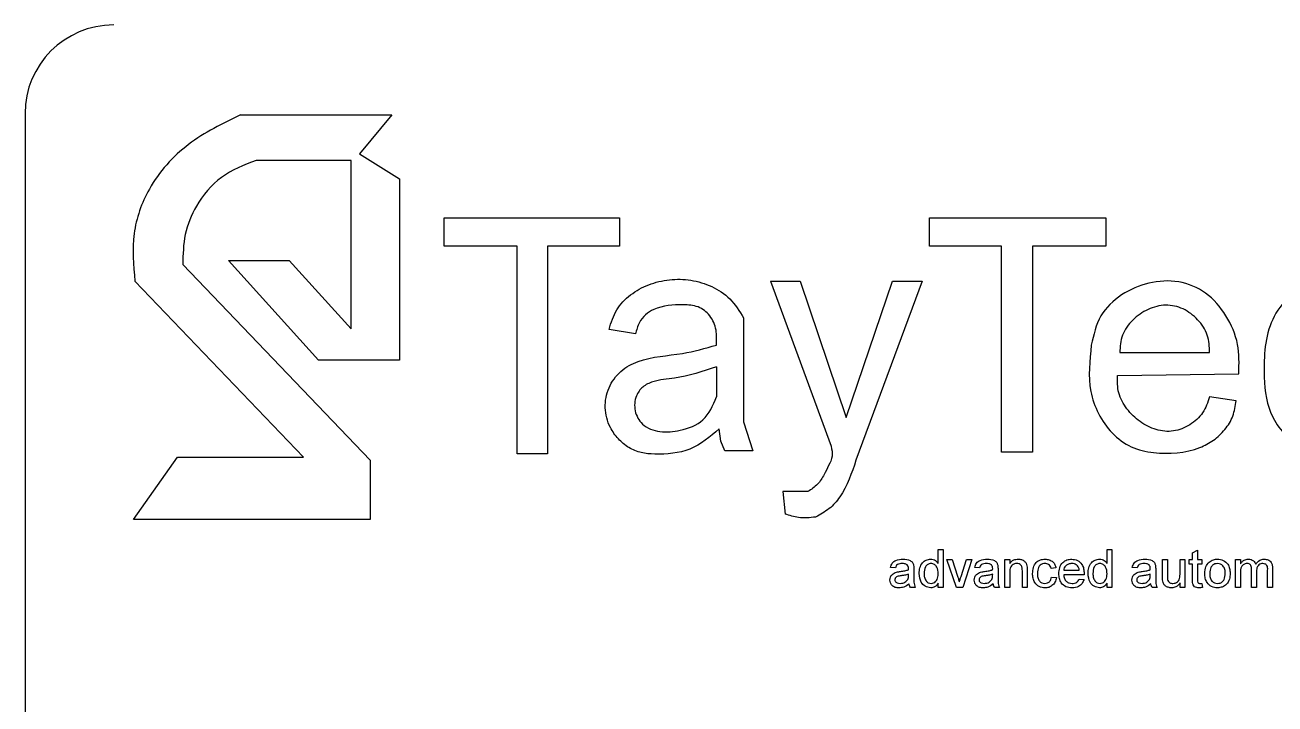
# Model space of a CAD drawing. Extents: x 75 to 2075, y 25 to 1460.
# Drawn here: x 587.9 to 644.3, y 1260.3 to 1290.9 of the extents above; entities that cross this region are included whole.
import ezdxf

# ---------------------------------------------------------------- set-up
doc = ezdxf.new("R2010")
doc.units = 0
doc.header["$LTSCALE"] = 5
doc.linetypes.add('SLD-KATı', pattern=[0])
doc.layers.get('0').update_dxf_attribs({"linetype": 'CONTINUOUS'})

msp = doc.modelspace()

# ---------------------------------------------------------------- linework, layer by layer
at = {"color": 7, "linetype": 'SLD-KATı'}
for p, q in [((587.915, 1286.934), (587.915, 1194.934)), ((597.638, 1286.875), (604.469, 1286.875)), ((604.469, 1286.875), (603, 1285.111)), ((602.625, 1284.821), (598.341, 1284.821)), ((602.625, 1277.216), (602.625, 1284.821)), ((603, 1285.111), (604.814, 1283.987)), ((604.814, 1283.987), (604.814, 1275.807)), ((606.826, 1282.221), (614.739, 1282.221)), ((606.826, 1280.945), (606.826, 1282.221)), ((614.739, 1282.221), (614.739, 1280.945)), ((628.716, 1282.221), (636.669, 1282.221)), ((628.716, 1280.945), (628.716, 1282.221)), ((636.669, 1282.221), (636.669, 1280.945)), ((610.123, 1280.945), (606.826, 1280.945)), ((610.123, 1271.572), (610.123, 1280.945)), ((611.493, 1280.945), (611.493, 1271.572)), ((614.739, 1280.945), (611.493, 1280.945)), ((631.971, 1280.945), (628.716, 1280.945)), ((631.971, 1271.647), (631.971, 1280.945)), ((633.361, 1280.945), (633.361, 1271.647)), ((636.669, 1280.945), (633.361, 1280.945)), ((595.031, 1280.121), (603.493, 1271.286)), ((597.091, 1280.3), (599.836, 1280.3)), ((601.154, 1275.807), (597.091, 1280.3)), ((599.836, 1280.3), (602.625, 1277.216)), ((600.483, 1271.423), (592.871, 1279.371)), ((621.54, 1279.371), (622.882, 1279.371)), ((621.54, 1279.371), (624.279, 1271.917)), ((622.882, 1279.371), (624.952, 1273.216)), ((624.952, 1273.216), (627.056, 1279.371)), ((628.38, 1279.371), (625.401, 1271.286)), ((627.056, 1279.371), (628.38, 1279.371)), ((620.331, 1277.714), (620.331, 1273.02)), ((615.459, 1276.989), (614.263, 1277.195)), ((637.301, 1276.143), (641.355, 1276.143)), ((604.814, 1275.807), (601.154, 1275.807)), ((619.107, 1275.505), (619.107, 1274.148)), ((637.198, 1275.115), (642.672, 1275.193)), ((642.553, 1273.974), (641.355, 1274.148)), ((620.331, 1273.02), (620.745, 1271.709)), ((619.309, 1272.15), (619.233, 1272.698)), ((619.479, 1271.709), (619.309, 1272.15)), ((620.745, 1271.709), (619.479, 1271.709)), ((633.361, 1271.647), (631.971, 1271.647)), ((592.816, 1268.616), (594.792, 1271.423)), ((594.792, 1271.423), (600.483, 1271.423)), ((603.493, 1271.286), (603.493, 1268.616)), ((611.493, 1271.572), (610.123, 1271.572)), ((622.097, 1269.873), (622.211, 1268.859)), ((623.237, 1269.873), (622.097, 1269.873)), ((603.493, 1268.616), (592.816, 1268.616)), ((629.109, 1267.26), (629.329, 1267.26)), ((629.109, 1266.628), (629.109, 1267.26)), ((629.329, 1267.26), (629.329, 1265.548)), ((636.726, 1267.26), (636.946, 1267.26)), ((636.726, 1266.628), (636.726, 1267.26)), ((636.946, 1267.26), (636.946, 1265.548)), ((640.59, 1267.104), (640.809, 1267.229)), ((640.59, 1266.799), (640.59, 1267.104)), ((640.809, 1267.229), (640.809, 1266.799)), ((629.504, 1266.799), (629.737, 1266.799)), ((629.939, 1265.548), (629.504, 1266.799)), ((629.737, 1266.799), (629.986, 1266.05)), ((630.141, 1266.036), (630.392, 1266.799)), ((630.624, 1266.799), (630.218, 1265.548)), ((630.392, 1266.799), (630.624, 1266.799)), ((632.117, 1266.799), (632.336, 1266.799)), ((632.117, 1265.548), (632.117, 1266.799)), ((632.336, 1266.799), (632.336, 1266.625)), ((639.229, 1266.799), (639.448, 1266.799)), ((639.229, 1266.028), (639.229, 1266.799)), ((639.448, 1266.799), (639.448, 1266.119)), ((640.019, 1266.799), (640.239, 1266.799)), ((640.019, 1266.142), (640.019, 1266.799)), ((640.239, 1266.799), (640.239, 1265.548)), ((640.436, 1266.799), (640.59, 1266.799)), ((640.436, 1266.602), (640.436, 1266.799)), ((640.59, 1266.602), (640.436, 1266.602)), ((640.59, 1265.9), (640.59, 1266.602)), ((640.809, 1266.799), (641.007, 1266.799)), ((640.809, 1266.602), (640.809, 1265.892)), ((641.007, 1266.602), (640.809, 1266.602)), ((641.007, 1266.799), (641.007, 1266.602)), ((642.524, 1266.799), (642.744, 1266.799)), ((642.524, 1265.548), (642.524, 1266.799)), ((642.744, 1266.799), (642.744, 1266.604)), ((627.178, 1266.426), (626.958, 1266.448)), ((627.769, 1266.077), (627.77, 1266.141)), ((628.012, 1266.359), (628.012, 1266.092)), ((630.975, 1266.426), (630.756, 1266.448)), ((631.567, 1266.077), (631.568, 1266.141)), ((631.809, 1266.359), (631.809, 1266.092)), ((632.336, 1266.219), (632.336, 1265.548)), ((632.907, 1265.548), (632.907, 1266.295)), ((633.126, 1266.314), (633.126, 1265.548)), ((634.422, 1266.426), (634.202, 1266.404)), ((634.224, 1266.009), (634.444, 1265.987)), ((634.773, 1266.317), (635.475, 1266.317)), ((635.694, 1266.119), (634.773, 1266.119)), ((638.087, 1266.426), (637.868, 1266.448)), ((638.679, 1266.077), (638.68, 1266.141)), ((638.922, 1266.359), (638.922, 1266.092)), ((642.744, 1266.186), (642.744, 1265.548)), ((643.249, 1265.548), (643.249, 1266.346)), ((643.468, 1266.262), (643.468, 1265.548)), ((643.973, 1265.548), (643.973, 1266.322)), ((644.193, 1266.403), (644.193, 1265.548)), ((628.078, 1265.548), (627.858, 1265.548)), ((629.109, 1265.548), (629.109, 1265.737)), ((629.329, 1265.548), (629.109, 1265.548)), ((630.218, 1265.548), (629.939, 1265.548)), ((631.875, 1265.548), (631.656, 1265.548)), ((632.336, 1265.548), (632.117, 1265.548)), ((633.126, 1265.548), (632.907, 1265.548)), ((635.473, 1265.921), (635.688, 1265.899)), ((636.726, 1265.548), (636.726, 1265.737)), ((636.946, 1265.548), (636.726, 1265.548)), ((638.987, 1265.548), (638.768, 1265.548)), ((640.019, 1265.548), (640.019, 1265.753)), ((640.239, 1265.548), (640.019, 1265.548)), ((641.007, 1265.729), (641.029, 1265.545)), ((642.744, 1265.548), (642.524, 1265.548)), ((643.468, 1265.548), (643.249, 1265.548)), ((644.193, 1265.548), (643.973, 1265.548))]:
    msp.add_line(p, q, dxfattribs=at)
msp.add_arc((591.915, 1286.934), 4, 90, 180, dxfattribs=at)
for points, knots in [([(597.638, 1286.875), (596.824, 1286.48), (595.2, 1285.693), (593.48, 1283.77), (592.686, 1281.52), (592.809, 1280.09), (592.871, 1279.371)], [0, 0, 0, 0, 0.279186, 0.55766, 0.777796, 1, 1, 1, 1]), ([(598.341, 1284.821), (597.793, 1284.607), (596.701, 1284.183), (595.638, 1282.892), (595.064, 1281.496), (595.042, 1280.578), (595.031, 1280.121)], [0, 0, 0, 0, 0.280803, 0.559014, 0.780481, 1, 1, 1, 1]), ([(614.263, 1277.195), (614.357, 1277.499), (614.542, 1278.1), (615.214, 1278.79), (616.042, 1279.249), (616.984, 1279.473), (617.965, 1279.454), (618.914, 1279.17), (619.779, 1278.602), (620.143, 1278.016), (620.331, 1277.714)], [0, 0, 0, 0, 0.1217614, 0.2401329, 0.3608849, 0.4847621, 0.6102364, 0.7360949, 0.8638777, 1, 1, 1, 1]), ([(642.672, 1275.193), (642.684, 1275.639), (642.707, 1276.555), (642.149, 1277.837), (641.259, 1278.905), (639.965, 1279.441), (638.597, 1279.35), (637.349, 1278.824), (636.321, 1277.845), (636.12, 1276.945), (636.017, 1276.485)], [0, 0, 0, 0, 0.122563, 0.251742, 0.37828, 0.500184, 0.624576, 0.748931, 0.871902, 1, 1, 1, 1]), ([(650.069, 1276.989), (649.968, 1277.404), (649.766, 1278.239), (648.799, 1279.208), (647.504, 1279.401), (646.226, 1279.393), (645.023, 1278.842), (643.915, 1277.475), (643.746, 1275.494), (643.908, 1273.67), (644.588, 1272.562), (645.336, 1271.937), (646.24, 1271.574), (647.206, 1271.506), (648.154, 1271.697), (649.101, 1272.186), (649.964, 1273.065), (650.096, 1273.921), (650.162, 1274.349)], [0, 0, 0, 0, 0.062352, 0.125293, 0.187194, 0.249774, 0.312389, 0.375103, 0.499793, 0.593028, 0.640063, 0.687227, 0.734471, 0.78126, 0.828084, 0.875083, 0.937493, 1, 1, 1, 1]), ([(619.107, 1276.485), (619.117, 1276.711), (619.136, 1277.174), (618.869, 1277.833), (618.292, 1278.274), (617.382, 1278.319), (616.538, 1278.263), (615.89, 1277.872), (615.583, 1277.489), (615.503, 1277.164), (615.459, 1276.989)], [0, 0, 0, 0, 0.122603, 0.251407, 0.371954, 0.495586, 0.739828, 0.819099, 0.902171, 1, 1, 1, 1]), ([(641.355, 1276.143), (641.344, 1276.413), (641.322, 1276.961), (640.845, 1277.661), (640.189, 1278.163), (639.365, 1278.354), (638.548, 1278.132), (637.868, 1277.649), (637.352, 1276.963), (637.317, 1276.413), (637.301, 1276.143)], [0, 0, 0, 0, 0.122341, 0.248026, 0.374019, 0.496818, 0.622214, 0.751281, 0.877786, 1, 1, 1, 1]), ([(619.233, 1272.698), (618.815, 1272.344), (617.979, 1271.636), (616.65, 1271.534), (615.714, 1271.599), (615.136, 1271.833), (614.659, 1272.238), (614.241, 1272.836), (614.016, 1273.654), (614.203, 1274.579), (614.746, 1275.346), (615.905, 1275.973), (617.443, 1276.009), (618.6, 1276.34), (619.107, 1276.485)], [0, 0, 0, 0, 0.124222, 0.248386, 0.295257, 0.341903, 0.389973, 0.438668, 0.509761, 0.58003, 0.650854, 0.720796, 0.87759, 1, 1, 1, 1]), ([(636.017, 1276.485), (635.943, 1275.782), (635.793, 1274.369), (636.638, 1272.694), (637.785, 1271.828), (639.173, 1271.523), (640.503, 1271.627), (641.553, 1272.166), (642.064, 1272.656), (642.447, 1273.268), (642.517, 1273.738), (642.553, 1273.974)], [0, 0, 0, 0, 0.186535, 0.374497, 0.469313, 0.561855, 0.749112, 0.811312, 0.87416, 0.936884, 1, 1, 1, 1]), ([(619.107, 1275.505), (618.487, 1275.297), (617.548, 1274.982), (616.381, 1274.924), (615.766, 1274.625), (615.49, 1274.249), (615.405, 1273.86), (615.423, 1273.511), (615.549, 1273.186), (615.861, 1272.766), (616.582, 1272.507), (617.538, 1272.615), (618.635, 1273.011), (618.947, 1273.761), (619.107, 1274.148)], [0, 0, 0, 0, 0.207085, 0.313603, 0.366846, 0.418989, 0.455273, 0.491973, 0.528439, 0.564634, 0.655681, 0.752667, 0.872553, 1, 1, 1, 1]), ([(619.107, 1275.505), (618.487, 1275.297), (617.548, 1274.982), (616.381, 1274.924), (615.766, 1274.625), (615.49, 1274.249), (615.405, 1273.86), (615.423, 1273.511), (615.549, 1273.186), (615.861, 1272.766), (616.582, 1272.507), (617.538, 1272.615), (618.635, 1273.011), (618.947, 1273.761), (619.107, 1274.148)], [0, 0, 0, 0, 0.207085, 0.313603, 0.366846, 0.418989, 0.455273, 0.491973, 0.528439, 0.564634, 0.655681, 0.752667, 0.872553, 1, 1, 1, 1]), ([(641.355, 1274.148), (641.27, 1273.898), (641.097, 1273.392), (640.484, 1272.848), (639.735, 1272.544), (638.917, 1272.623), (638.186, 1273), (637.601, 1273.578), (637.191, 1274.309), (637.196, 1274.849), (637.198, 1275.115)], [0, 0, 0, 0, 0.122511, 0.247592, 0.370889, 0.493123, 0.620302, 0.750042, 0.876908, 1, 1, 1, 1]), ([(624.279, 1271.917), (624.312, 1271.765), (624.376, 1271.461), (624.16, 1271.04), (623.96, 1270.616), (623.689, 1270.173), (623.389, 1269.974), (623.237, 1269.873)], [0, 0, 0, 0, 0.187401, 0.372785, 0.560356, 0.776657, 1, 1, 1, 1]), ([(625.401, 1271.286), (625.208, 1270.706), (624.939, 1269.898), (624.214, 1269.066), (623.793, 1268.836), (623.579, 1268.72)], [0, 0, 0, 0, 0.558696, 0.776999, 1, 1, 1, 1]), ([(623.579, 1268.72), (623.318, 1268.694), (622.851, 1268.647), (622.407, 1268.794), (622.211, 1268.859)], [0, 0, 0, 0, 0.558869, 1, 1, 1, 1]), ([(626.958, 1266.448), (626.978, 1266.516), (627.018, 1266.652), (627.235, 1266.804), (627.415, 1266.815), (627.525, 1266.821)], [0, 0, 0, 0, 0.280438, 0.559311, 1, 1, 1, 1]), ([(627.486, 1266.624), (627.448, 1266.623), (627.374, 1266.62), (627.27, 1266.587), (627.206, 1266.51), (627.187, 1266.454), (627.178, 1266.426)], [0, 0, 0, 0, 0.2808539, 0.5597319, 0.7795107, 1, 1, 1, 1]), ([(627.714, 1266.558), (627.674, 1266.581), (627.603, 1266.621), (627.522, 1266.623), (627.486, 1266.624)], [0, 0, 0, 0, 0.557857, 1, 1, 1, 1]), ([(627.525, 1266.821), (627.639, 1266.815), (627.799, 1266.807), (627.963, 1266.676), (627.988, 1266.59), (628.001, 1266.547)], [0, 0, 0, 0, 0.559262, 0.779242, 1, 1, 1, 1]), ([(627.77, 1266.39), (627.77, 1266.425), (627.768, 1266.487), (627.73, 1266.536), (627.714, 1266.558)], [0, 0, 0, 0, 0.5620021, 1, 1, 1, 1]), ([(628.001, 1266.547), (628.005, 1266.512), (628.012, 1266.45), (628.012, 1266.387), (628.012, 1266.359)], [0, 0, 0, 0, 0.559691, 1, 1, 1, 1]), ([(628.253, 1266.173), (628.259, 1266.26), (628.271, 1266.434), (628.379, 1266.659), (628.566, 1266.798), (628.703, 1266.814), (628.771, 1266.821)], [0, 0, 0, 0, 0.280983, 0.560428, 0.780129, 1, 1, 1, 1]), ([(628.786, 1266.624), (628.76, 1266.622), (628.708, 1266.618), (628.613, 1266.576), (628.486, 1266.438), (628.478, 1266.279), (628.473, 1266.173)], [0, 0, 0, 0, 0.125717, 0.251356, 0.501038, 1, 1, 1, 1]), ([(628.771, 1266.821), (628.809, 1266.819), (628.885, 1266.813), (629.01, 1266.751), (629.072, 1266.675), (629.109, 1266.628)], [0, 0, 0, 0, 0.2805568, 0.5608925, 1, 1, 1, 1]), ([(629.109, 1266.157), (629.104, 1266.266), (629.096, 1266.431), (628.963, 1266.573), (628.866, 1266.618), (628.812, 1266.622), (628.786, 1266.624)], [0, 0, 0, 0, 0.498969, 0.748709, 0.874291, 1, 1, 1, 1]), ([(630.756, 1266.448), (630.776, 1266.516), (630.816, 1266.652), (631.033, 1266.804), (631.212, 1266.815), (631.323, 1266.821)], [0, 0, 0, 0, 0.280438, 0.559311, 1, 1, 1, 1]), ([(631.283, 1266.624), (631.246, 1266.623), (631.171, 1266.62), (631.067, 1266.587), (631.004, 1266.51), (630.985, 1266.454), (630.975, 1266.426)], [0, 0, 0, 0, 0.280858, 0.559733, 0.77951, 1, 1, 1, 1]), ([(631.511, 1266.558), (631.472, 1266.581), (631.401, 1266.621), (631.319, 1266.623), (631.283, 1266.624)], [0, 0, 0, 0, 0.557861, 1, 1, 1, 1]), ([(631.323, 1266.821), (631.437, 1266.815), (631.596, 1266.807), (631.76, 1266.676), (631.786, 1266.59), (631.799, 1266.547)], [0, 0, 0, 0, 0.559259, 0.779242, 1, 1, 1, 1]), ([(631.568, 1266.39), (631.567, 1266.425), (631.566, 1266.487), (631.528, 1266.536), (631.511, 1266.558)], [0, 0, 0, 0, 0.562, 1, 1, 1, 1]), ([(631.799, 1266.547), (631.803, 1266.512), (631.809, 1266.45), (631.809, 1266.387), (631.809, 1266.359)], [0, 0, 0, 0, 0.5596897, 1, 1, 1, 1]), ([(632.336, 1266.625), (632.362, 1266.658), (632.413, 1266.724), (632.543, 1266.805), (632.651, 1266.815), (632.717, 1266.821)], [0, 0, 0, 0, 0.280585, 0.560821, 1, 1, 1, 1]), ([(632.656, 1266.624), (632.619, 1266.621), (632.546, 1266.615), (632.447, 1266.562), (632.342, 1266.436), (632.338, 1266.309), (632.336, 1266.219)], [0, 0, 0, 0, 0.1872657, 0.374372, 0.5605047, 1, 1, 1, 1]), ([(632.907, 1266.295), (632.907, 1266.34), (632.906, 1266.428), (632.861, 1266.549), (632.761, 1266.615), (632.691, 1266.621), (632.656, 1266.624)], [0, 0, 0, 0, 0.281714, 0.559765, 0.779589, 1, 1, 1, 1]), ([(632.717, 1266.821), (632.768, 1266.817), (632.87, 1266.809), (633.002, 1266.743), (633.084, 1266.636), (633.105, 1266.558), (633.115, 1266.519)], [0, 0, 0, 0, 0.280213, 0.559927, 0.779568, 1, 1, 1, 1]), ([(633.115, 1266.519), (633.119, 1266.481), (633.126, 1266.413), (633.126, 1266.344), (633.126, 1266.314)], [0, 0, 0, 0, 0.55985, 1, 1, 1, 1]), ([(633.368, 1266.169), (633.373, 1266.26), (633.385, 1266.441), (633.508, 1266.675), (633.715, 1266.8), (633.858, 1266.814), (633.929, 1266.821)], [0, 0, 0, 0, 0.280819, 0.559693, 0.779575, 1, 1, 1, 1]), ([(633.931, 1266.624), (633.891, 1266.621), (633.811, 1266.614), (633.706, 1266.55), (633.599, 1266.408), (633.592, 1266.271), (633.587, 1266.175)], [0, 0, 0, 0, 0.18708, 0.3738859, 0.5607336, 1, 1, 1, 1]), ([(633.929, 1266.821), (633.994, 1266.817), (634.124, 1266.808), (634.284, 1266.712), (634.384, 1266.575), (634.409, 1266.476), (634.422, 1266.426)], [0, 0, 0, 0, 0.280276, 0.559447, 0.779563, 1, 1, 1, 1]), ([(634.202, 1266.404), (634.191, 1266.438), (634.169, 1266.506), (634.098, 1266.579), (634.014, 1266.619), (633.959, 1266.622), (633.931, 1266.624)], [0, 0, 0, 0, 0.280266, 0.559503, 0.779673, 1, 1, 1, 1]), ([(634.553, 1266.163), (634.559, 1266.256), (634.57, 1266.441), (634.708, 1266.67), (634.913, 1266.803), (635.059, 1266.815), (635.132, 1266.821)], [0, 0, 0, 0, 0.280752, 0.559758, 0.779656, 1, 1, 1, 1]), ([(635.131, 1266.624), (635.082, 1266.62), (634.984, 1266.612), (634.866, 1266.536), (634.791, 1266.431), (634.779, 1266.355), (634.773, 1266.317)], [0, 0, 0, 0, 0.280168, 0.559696, 0.779586, 1, 1, 1, 1]), ([(635.395, 1266.519), (635.351, 1266.553), (635.273, 1266.615), (635.174, 1266.621), (635.131, 1266.624)], [0, 0, 0, 0, 0.558538, 1, 1, 1, 1]), ([(635.132, 1266.821), (635.222, 1266.811), (635.404, 1266.79), (635.597, 1266.607), (635.684, 1266.388), (635.691, 1266.246), (635.695, 1266.175)], [0, 0, 0, 0, 0.279369, 0.558367, 0.778875, 1, 1, 1, 1]), ([(635.475, 1266.317), (635.47, 1266.358), (635.459, 1266.433), (635.414, 1266.493), (635.395, 1266.519)], [0, 0, 0, 0, 0.560671, 1, 1, 1, 1]), ([(635.87, 1266.173), (635.876, 1266.26), (635.888, 1266.434), (635.997, 1266.659), (636.183, 1266.798), (636.32, 1266.814), (636.388, 1266.821)], [0, 0, 0, 0, 0.280983, 0.560429, 0.780129, 1, 1, 1, 1]), ([(636.403, 1266.624), (636.377, 1266.622), (636.325, 1266.618), (636.231, 1266.576), (636.103, 1266.438), (636.095, 1266.279), (636.09, 1266.173)], [0, 0, 0, 0, 0.12572, 0.251356, 0.501038, 1, 1, 1, 1]), ([(636.388, 1266.821), (636.426, 1266.819), (636.502, 1266.813), (636.627, 1266.751), (636.689, 1266.675), (636.726, 1266.628)], [0, 0, 0, 0, 0.2805593, 0.5608971, 1, 1, 1, 1]), ([(636.726, 1266.157), (636.721, 1266.266), (636.713, 1266.431), (636.58, 1266.573), (636.483, 1266.618), (636.429, 1266.622), (636.403, 1266.624)], [0, 0, 0, 0, 0.49897, 0.748709, 0.874288, 1, 1, 1, 1]), ([(637.868, 1266.448), (637.888, 1266.516), (637.928, 1266.652), (638.145, 1266.804), (638.325, 1266.815), (638.435, 1266.821)], [0, 0, 0, 0, 0.280438, 0.559311, 1, 1, 1, 1]), ([(638.395, 1266.624), (638.358, 1266.623), (638.283, 1266.62), (638.18, 1266.587), (638.116, 1266.51), (638.097, 1266.454), (638.087, 1266.426)], [0, 0, 0, 0, 0.280859, 0.55973, 0.77951, 1, 1, 1, 1]), ([(638.624, 1266.558), (638.584, 1266.581), (638.513, 1266.621), (638.432, 1266.623), (638.395, 1266.624)], [0, 0, 0, 0, 0.557857, 1, 1, 1, 1]), ([(638.435, 1266.821), (638.549, 1266.815), (638.709, 1266.807), (638.873, 1266.676), (638.898, 1266.59), (638.911, 1266.547)], [0, 0, 0, 0, 0.559259, 0.779242, 1, 1, 1, 1]), ([(638.68, 1266.39), (638.679, 1266.425), (638.678, 1266.487), (638.64, 1266.536), (638.624, 1266.558)], [0, 0, 0, 0, 0.5620021, 1, 1, 1, 1]), ([(638.911, 1266.547), (638.915, 1266.512), (638.922, 1266.45), (638.922, 1266.387), (638.922, 1266.359)], [0, 0, 0, 0, 0.5596897, 1, 1, 1, 1]), ([(641.139, 1266.174), (641.144, 1266.281), (641.152, 1266.473), (641.274, 1266.62), (641.327, 1266.684)], [0, 0, 0, 0, 0.5609819, 1, 1, 1, 1]), ([(641.327, 1266.684), (641.392, 1266.729), (641.508, 1266.809), (641.648, 1266.818), (641.71, 1266.821)], [0, 0, 0, 0, 0.559028, 1, 1, 1, 1]), ([(641.71, 1266.624), (641.67, 1266.62), (641.589, 1266.613), (641.485, 1266.548), (641.374, 1266.409), (641.365, 1266.271), (641.358, 1266.175)], [0, 0, 0, 0, 0.1871271, 0.3740262, 0.5610436, 1, 1, 1, 1]), ([(641.71, 1266.821), (641.8, 1266.812), (641.98, 1266.792), (642.175, 1266.616), (642.269, 1266.403), (642.276, 1266.262), (642.28, 1266.191)], [0, 0, 0, 0, 0.279555, 0.558589, 0.778994, 1, 1, 1, 1]), ([(642.061, 1266.181), (642.058, 1266.241), (642.053, 1266.36), (641.975, 1266.511), (641.851, 1266.609), (641.757, 1266.619), (641.71, 1266.624)], [0, 0, 0, 0, 0.281074, 0.560325, 0.780175, 1, 1, 1, 1]), ([(642.744, 1266.604), (642.767, 1266.638), (642.813, 1266.706), (642.931, 1266.799), (643.037, 1266.813), (643.101, 1266.821)], [0, 0, 0, 0, 0.280911, 0.561785, 1, 1, 1, 1]), ([(643.038, 1266.624), (642.988, 1266.617), (642.913, 1266.605), (642.832, 1266.543), (642.747, 1266.418), (642.745, 1266.289), (642.744, 1266.186)], [0, 0, 0, 0, 0.249207, 0.374841, 0.500552, 1, 1, 1, 1]), ([(643.249, 1266.346), (643.245, 1266.415), (643.241, 1266.501), (643.18, 1266.581), (643.122, 1266.618), (643.072, 1266.621), (643.038, 1266.624)], [0, 0, 0, 0, 0.498538, 0.624123, 0.749658, 1, 1, 1, 1]), ([(643.101, 1266.821), (643.142, 1266.819), (643.224, 1266.814), (643.328, 1266.759), (643.399, 1266.68), (643.422, 1266.619), (643.434, 1266.589)], [0, 0, 0, 0, 0.280185, 0.559542, 0.779686, 1, 1, 1, 1]), ([(643.434, 1266.589), (643.488, 1266.661), (643.586, 1266.79), (643.744, 1266.812), (643.813, 1266.821)], [0, 0, 0, 0, 0.560007, 1, 1, 1, 1]), ([(643.761, 1266.624), (643.728, 1266.621), (643.662, 1266.616), (643.574, 1266.567), (643.479, 1266.455), (643.473, 1266.342), (643.468, 1266.262)], [0, 0, 0, 0, 0.187267, 0.374334, 0.561197, 1, 1, 1, 1]), ([(643.973, 1266.322), (643.975, 1266.396), (643.976, 1266.489), (643.909, 1266.573), (643.85, 1266.614), (643.796, 1266.62), (643.761, 1266.624)], [0, 0, 0, 0, 0.499056, 0.624605, 0.750308, 1, 1, 1, 1]), ([(643.813, 1266.821), (643.874, 1266.817), (643.995, 1266.808), (644.134, 1266.694), (644.187, 1266.545), (644.191, 1266.45), (644.193, 1266.403)], [0, 0, 0, 0, 0.280304, 0.55823, 0.778708, 1, 1, 1, 1]), ([(626.936, 1265.88), (626.941, 1265.926), (626.95, 1266.019), (627.047, 1266.162), (627.159, 1266.207), (627.227, 1266.235)], [0, 0, 0, 0, 0.280457, 0.560959, 1, 1, 1, 1]), ([(627.44, 1266.073), (627.377, 1266.066), (627.299, 1266.058), (627.216, 1266.014), (627.183, 1265.981), (627.16, 1265.939), (627.157, 1265.908), (627.156, 1265.892)], [0, 0, 0, 0, 0.5002705, 0.6252904, 0.7502113, 0.8751022, 1, 1, 1, 1]), ([(627.227, 1266.235), (627.26, 1266.242), (627.32, 1266.255), (627.381, 1266.263), (627.407, 1266.266)], [0, 0, 0, 0, 0.5598988, 1, 1, 1, 1]), ([(627.407, 1266.266), (627.476, 1266.275), (627.598, 1266.291), (627.717, 1266.324), (627.769, 1266.339)], [0, 0, 0, 0, 0.5601783, 1, 1, 1, 1]), ([(627.77, 1266.141), (627.71, 1266.124), (627.601, 1266.093), (627.489, 1266.079), (627.44, 1266.073)], [0, 0, 0, 0, 0.559771, 1, 1, 1, 1]), ([(627.737, 1265.904), (627.748, 1265.935), (627.768, 1265.991), (627.769, 1266.051), (627.769, 1266.077)], [0, 0, 0, 0, 0.559192, 1, 1, 1, 1]), ([(627.769, 1266.339), (627.769, 1266.348), (627.77, 1266.365), (627.77, 1266.382), (627.77, 1266.39)], [0, 0, 0, 0, 0.55976, 1, 1, 1, 1]), ([(628.012, 1266.092), (628.012, 1266.029), (628.012, 1265.926), (628.017, 1265.783), (628.031, 1265.661), (628.062, 1265.586), (628.078, 1265.548)], [0, 0, 0, 0, 0.340202, 0.560344, 0.780147, 1, 1, 1, 1]), ([(628.772, 1265.526), (628.686, 1265.54), (628.513, 1265.569), (628.292, 1265.813), (628.268, 1266.036), (628.253, 1266.173)], [0, 0, 0, 0, 0.279613, 0.559923, 1, 1, 1, 1]), ([(628.473, 1266.173), (628.475, 1266.115), (628.48, 1266), (628.544, 1265.849), (628.658, 1265.744), (628.749, 1265.731), (628.794, 1265.724)], [0, 0, 0, 0, 0.281253, 0.560823, 0.780803, 1, 1, 1, 1]), ([(628.794, 1265.724), (628.832, 1265.728), (628.907, 1265.736), (629.001, 1265.804), (629.097, 1265.938), (629.104, 1266.067), (629.109, 1266.157)], [0, 0, 0, 0, 0.18672, 0.373544, 0.560543, 1, 1, 1, 1]), ([(629.986, 1266.05), (630.002, 1266.003), (630.03, 1265.92), (630.054, 1265.835), (630.064, 1265.798)], [0, 0, 0, 0, 0.559956, 1, 1, 1, 1]), ([(630.064, 1265.798), (630.077, 1265.843), (630.101, 1265.923), (630.129, 1266.001), (630.141, 1266.036)], [0, 0, 0, 0, 0.55999, 1, 1, 1, 1]), ([(630.734, 1265.88), (630.739, 1265.926), (630.748, 1266.019), (630.844, 1266.162), (630.956, 1266.207), (631.025, 1266.235)], [0, 0, 0, 0, 0.280457, 0.560957, 1, 1, 1, 1]), ([(631.238, 1266.073), (631.175, 1266.066), (631.097, 1266.058), (631.014, 1266.014), (630.98, 1265.981), (630.958, 1265.939), (630.955, 1265.908), (630.953, 1265.892)], [0, 0, 0, 0, 0.500269, 0.62529, 0.750211, 0.875101, 1, 1, 1, 1]), ([(631.025, 1266.235), (631.058, 1266.242), (631.118, 1266.255), (631.178, 1266.263), (631.205, 1266.266)], [0, 0, 0, 0, 0.559903, 1, 1, 1, 1]), ([(631.205, 1266.266), (631.274, 1266.275), (631.396, 1266.291), (631.515, 1266.324), (631.567, 1266.339)], [0, 0, 0, 0, 0.560178, 1, 1, 1, 1]), ([(631.568, 1266.141), (631.507, 1266.124), (631.399, 1266.093), (631.287, 1266.079), (631.238, 1266.073)], [0, 0, 0, 0, 0.5597635, 1, 1, 1, 1]), ([(631.534, 1265.904), (631.546, 1265.935), (631.566, 1265.991), (631.567, 1266.051), (631.567, 1266.077)], [0, 0, 0, 0, 0.55919, 1, 1, 1, 1]), ([(631.567, 1266.339), (631.567, 1266.348), (631.567, 1266.365), (631.568, 1266.382), (631.568, 1266.39)], [0, 0, 0, 0, 0.559759, 1, 1, 1, 1]), ([(631.809, 1266.092), (631.81, 1266.029), (631.81, 1265.926), (631.815, 1265.783), (631.829, 1265.661), (631.86, 1265.586), (631.875, 1265.548)], [0, 0, 0, 0, 0.340202, 0.560344, 0.780148, 1, 1, 1, 1]), ([(633.93, 1265.526), (633.839, 1265.536), (633.657, 1265.555), (633.463, 1265.737), (633.378, 1265.956), (633.371, 1266.098), (633.368, 1266.169)], [0, 0, 0, 0, 0.2796, 0.558349, 0.778833, 1, 1, 1, 1]), ([(633.587, 1266.175), (633.59, 1266.115), (633.594, 1265.997), (633.656, 1265.838), (633.782, 1265.738), (633.875, 1265.729), (633.922, 1265.724)], [0, 0, 0, 0, 0.28128, 0.560524, 0.78011, 1, 1, 1, 1]), ([(633.922, 1265.724), (633.965, 1265.728), (634.051, 1265.736), (634.182, 1265.832), (634.208, 1265.942), (634.224, 1266.009)], [0, 0, 0, 0, 0.28089, 0.560932, 1, 1, 1, 1]), ([(634.444, 1265.987), (634.427, 1265.918), (634.395, 1265.779), (634.261, 1265.625), (634.097, 1265.538), (633.986, 1265.53), (633.93, 1265.526)], [0, 0, 0, 0, 0.280206, 0.559503, 0.779578, 1, 1, 1, 1]), ([(635.143, 1265.526), (635.051, 1265.535), (634.866, 1265.551), (634.659, 1265.726), (634.565, 1265.947), (634.557, 1266.091), (634.553, 1266.163)], [0, 0, 0, 0, 0.2799443, 0.5586505, 0.7789728, 1, 1, 1, 1]), ([(634.773, 1266.119), (634.78, 1266.062), (634.793, 1265.949), (634.885, 1265.814), (635.013, 1265.735), (635.102, 1265.728), (635.147, 1265.724)], [0, 0, 0, 0, 0.280619, 0.559702, 0.779667, 1, 1, 1, 1]), ([(635.695, 1266.175), (635.695, 1266.165), (635.694, 1266.146), (635.694, 1266.127), (635.694, 1266.119)], [0, 0, 0, 0, 0.560043, 1, 1, 1, 1]), ([(636.389, 1265.526), (636.303, 1265.54), (636.13, 1265.569), (635.909, 1265.813), (635.885, 1266.036), (635.87, 1266.173)], [0, 0, 0, 0, 0.279613, 0.559924, 1, 1, 1, 1]), ([(636.09, 1266.173), (636.092, 1266.115), (636.097, 1266), (636.162, 1265.849), (636.275, 1265.744), (636.366, 1265.731), (636.412, 1265.724)], [0, 0, 0, 0, 0.281253, 0.560825, 0.780806, 1, 1, 1, 1]), ([(636.412, 1265.724), (636.449, 1265.728), (636.524, 1265.736), (636.618, 1265.804), (636.714, 1265.938), (636.722, 1266.067), (636.726, 1266.157)], [0, 0, 0, 0, 0.18672, 0.373544, 0.560544, 1, 1, 1, 1]), ([(637.846, 1265.88), (637.851, 1265.926), (637.86, 1266.019), (637.957, 1266.162), (638.069, 1266.207), (638.137, 1266.235)], [0, 0, 0, 0, 0.280456, 0.560955, 1, 1, 1, 1]), ([(638.35, 1266.073), (638.287, 1266.066), (638.209, 1266.058), (638.126, 1266.014), (638.093, 1265.981), (638.07, 1265.939), (638.067, 1265.908), (638.066, 1265.892)], [0, 0, 0, 0, 0.500269, 0.62529, 0.750212, 0.875101, 1, 1, 1, 1]), ([(638.137, 1266.235), (638.17, 1266.242), (638.23, 1266.255), (638.291, 1266.263), (638.317, 1266.266)], [0, 0, 0, 0, 0.5599, 1, 1, 1, 1]), ([(638.317, 1266.266), (638.386, 1266.275), (638.508, 1266.291), (638.627, 1266.324), (638.679, 1266.339)], [0, 0, 0, 0, 0.560178, 1, 1, 1, 1]), ([(638.68, 1266.141), (638.619, 1266.124), (638.511, 1266.093), (638.399, 1266.079), (638.35, 1266.073)], [0, 0, 0, 0, 0.5597635, 1, 1, 1, 1]), ([(638.647, 1265.904), (638.658, 1265.935), (638.678, 1265.991), (638.679, 1266.051), (638.679, 1266.077)], [0, 0, 0, 0, 0.559189, 1, 1, 1, 1]), ([(638.679, 1266.339), (638.679, 1266.348), (638.68, 1266.365), (638.68, 1266.382), (638.68, 1266.39)], [0, 0, 0, 0, 0.55976, 1, 1, 1, 1]), ([(638.922, 1266.092), (638.922, 1266.029), (638.922, 1265.926), (638.927, 1265.783), (638.941, 1265.661), (638.972, 1265.586), (638.987, 1265.548)], [0, 0, 0, 0, 0.340202, 0.560344, 0.780149, 1, 1, 1, 1]), ([(639.241, 1265.831), (639.237, 1265.868), (639.229, 1265.933), (639.229, 1265.999), (639.229, 1266.028)], [0, 0, 0, 0, 0.559923, 1, 1, 1, 1]), ([(639.448, 1266.119), (639.448, 1266.078), (639.448, 1266.004), (639.457, 1265.932), (639.461, 1265.899)], [0, 0, 0, 0, 0.560198, 1, 1, 1, 1]), ([(639.698, 1265.724), (639.735, 1265.728), (639.81, 1265.735), (639.911, 1265.79), (640.016, 1265.921), (640.018, 1266.051), (640.019, 1266.142)], [0, 0, 0, 0, 0.187121, 0.374241, 0.560887, 1, 1, 1, 1]), ([(641.71, 1265.526), (641.618, 1265.536), (641.435, 1265.555), (641.236, 1265.737), (641.149, 1265.959), (641.142, 1266.102), (641.139, 1266.174)], [0, 0, 0, 0, 0.279613, 0.558372, 0.778863, 1, 1, 1, 1]), ([(641.358, 1266.175), (641.361, 1266.114), (641.366, 1265.994), (641.44, 1265.837), (641.568, 1265.739), (641.663, 1265.729), (641.71, 1265.724)], [0, 0, 0, 0, 0.28107, 0.560393, 0.780146, 1, 1, 1, 1]), ([(642.28, 1266.191), (642.277, 1266.098), (642.271, 1265.912), (642.137, 1265.678), (641.929, 1265.548), (641.783, 1265.534), (641.71, 1265.526)], [0, 0, 0, 0, 0.281046, 0.559526, 0.779608, 1, 1, 1, 1]), ([(641.71, 1265.724), (641.751, 1265.727), (641.832, 1265.735), (641.937, 1265.803), (642.047, 1265.944), (642.055, 1266.083), (642.061, 1266.181)], [0, 0, 0, 0, 0.187027, 0.373931, 0.56097, 1, 1, 1, 1]), ([(627.346, 1265.526), (627.288, 1265.53), (627.174, 1265.536), (627.032, 1265.619), (626.948, 1265.745), (626.94, 1265.835), (626.936, 1265.88)], [0, 0, 0, 0, 0.280815, 0.559681, 0.779652, 1, 1, 1, 1]), ([(627.156, 1265.892), (627.158, 1265.872), (627.163, 1265.831), (627.201, 1265.78), (627.277, 1265.731), (627.347, 1265.727), (627.396, 1265.724)], [0, 0, 0, 0, 0.186507, 0.373417, 0.560592, 1, 1, 1, 1]), ([(627.792, 1265.702), (627.717, 1265.646), (627.584, 1265.547), (627.418, 1265.532), (627.346, 1265.526)], [0, 0, 0, 0, 0.559953, 1, 1, 1, 1]), ([(627.396, 1265.724), (627.473, 1265.733), (627.611, 1265.751), (627.698, 1265.857), (627.737, 1265.904)], [0, 0, 0, 0, 0.559794, 1, 1, 1, 1]), ([(627.858, 1265.548), (627.841, 1265.575), (627.81, 1265.622), (627.798, 1265.678), (627.792, 1265.702)], [0, 0, 0, 0, 0.559803, 1, 1, 1, 1]), ([(629.109, 1265.737), (629.089, 1265.704), (629.047, 1265.638), (628.936, 1265.546), (628.834, 1265.534), (628.772, 1265.526)], [0, 0, 0, 0, 0.281092, 0.561712, 1, 1, 1, 1]), ([(631.143, 1265.526), (631.086, 1265.53), (630.972, 1265.536), (630.83, 1265.619), (630.745, 1265.745), (630.738, 1265.835), (630.734, 1265.88)], [0, 0, 0, 0, 0.280818, 0.559681, 0.779652, 1, 1, 1, 1]), ([(630.953, 1265.892), (630.956, 1265.872), (630.96, 1265.831), (630.999, 1265.78), (631.074, 1265.731), (631.144, 1265.727), (631.193, 1265.724)], [0, 0, 0, 0, 0.186507, 0.373417, 0.560597, 1, 1, 1, 1]), ([(631.59, 1265.702), (631.515, 1265.646), (631.381, 1265.547), (631.216, 1265.532), (631.143, 1265.526)], [0, 0, 0, 0, 0.5599558, 1, 1, 1, 1]), ([(631.193, 1265.724), (631.271, 1265.733), (631.409, 1265.751), (631.496, 1265.857), (631.534, 1265.904)], [0, 0, 0, 0, 0.5597908, 1, 1, 1, 1]), ([(631.656, 1265.548), (631.638, 1265.575), (631.607, 1265.622), (631.595, 1265.678), (631.59, 1265.702)], [0, 0, 0, 0, 0.559803, 1, 1, 1, 1]), ([(635.688, 1265.899), (635.663, 1265.837), (635.614, 1265.713), (635.422, 1265.553), (635.249, 1265.536), (635.143, 1265.526)], [0, 0, 0, 0, 0.280621, 0.560825, 1, 1, 1, 1]), ([(635.147, 1265.724), (635.184, 1265.726), (635.26, 1265.73), (635.389, 1265.785), (635.441, 1265.87), (635.473, 1265.921)], [0, 0, 0, 0, 0.281288, 0.561929, 1, 1, 1, 1]), ([(636.726, 1265.737), (636.706, 1265.704), (636.664, 1265.638), (636.553, 1265.546), (636.451, 1265.534), (636.389, 1265.526)], [0, 0, 0, 0, 0.281095, 0.561712, 1, 1, 1, 1]), ([(638.256, 1265.526), (638.198, 1265.53), (638.084, 1265.536), (637.942, 1265.619), (637.858, 1265.745), (637.85, 1265.835), (637.846, 1265.88)], [0, 0, 0, 0, 0.280815, 0.559681, 0.779653, 1, 1, 1, 1]), ([(638.066, 1265.892), (638.068, 1265.872), (638.072, 1265.831), (638.111, 1265.78), (638.187, 1265.731), (638.257, 1265.727), (638.306, 1265.724)], [0, 0, 0, 0, 0.186506, 0.373416, 0.560596, 1, 1, 1, 1]), ([(638.702, 1265.702), (638.627, 1265.646), (638.493, 1265.547), (638.328, 1265.532), (638.256, 1265.526)], [0, 0, 0, 0, 0.5599558, 1, 1, 1, 1]), ([(638.306, 1265.724), (638.383, 1265.733), (638.521, 1265.751), (638.608, 1265.857), (638.647, 1265.904)], [0, 0, 0, 0, 0.5597925, 1, 1, 1, 1]), ([(638.768, 1265.548), (638.751, 1265.575), (638.719, 1265.622), (638.707, 1265.678), (638.702, 1265.702)], [0, 0, 0, 0, 0.5598, 1, 1, 1, 1]), ([(639.639, 1265.526), (639.588, 1265.531), (639.485, 1265.54), (639.355, 1265.608), (639.271, 1265.714), (639.251, 1265.792), (639.241, 1265.831)], [0, 0, 0, 0, 0.280294, 0.560174, 0.779638, 1, 1, 1, 1]), ([(639.461, 1265.899), (639.471, 1265.871), (639.49, 1265.814), (639.573, 1265.739), (639.65, 1265.729), (639.698, 1265.724)], [0, 0, 0, 0, 0.280757, 0.561194, 1, 1, 1, 1]), ([(640.019, 1265.753), (639.964, 1265.681), (639.866, 1265.554), (639.708, 1265.535), (639.639, 1265.526)], [0, 0, 0, 0, 0.559444, 1, 1, 1, 1]), ([(640.874, 1265.526), (640.84, 1265.528), (640.771, 1265.53), (640.672, 1265.57), (640.577, 1265.695), (640.585, 1265.815), (640.59, 1265.9)], [0, 0, 0, 0, 0.187445, 0.373847, 0.559439, 1, 1, 1, 1]), ([(640.809, 1265.892), (640.807, 1265.851), (640.803, 1265.799), (640.837, 1265.749), (640.87, 1265.726), (640.901, 1265.725), (640.921, 1265.724)], [0, 0, 0, 0, 0.49945, 0.6251159, 0.7503372, 1, 1, 1, 1]), ([(641.029, 1265.545), (641, 1265.539), (640.949, 1265.529), (640.897, 1265.527), (640.874, 1265.526)], [0, 0, 0, 0, 0.560083, 1, 1, 1, 1]), ([(640.921, 1265.724), (640.937, 1265.724), (640.966, 1265.725), (640.994, 1265.728), (641.007, 1265.729)], [0, 0, 0, 0, 0.559967, 1, 1, 1, 1])]:
    msp.add_open_spline(points, degree=3, knots=knots, dxfattribs=at)

doc.saveas('drawing.dxf')
